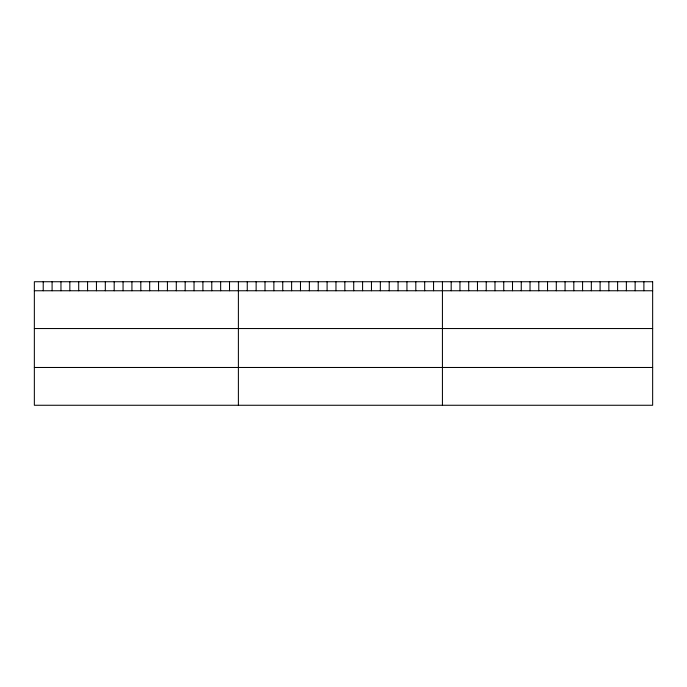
<?xml version="1.0" encoding="UTF-8"?>
<svg xmlns="http://www.w3.org/2000/svg" width="687" height="687" viewBox="0 0 687 687"><rect width="100%" height="100%" fill="white"/><g stroke="black" fill="none" stroke-linecap="round" stroke-linejoin="round"><path stroke-width="1.03" d="M34.35 290.756L652.65 290.756M34.35 328.541L652.65 328.541M34.35 367.476L652.65 367.476M643.891 281.739L643.891 290.756M635.132 281.739L635.132 290.756M626.372 281.739L626.372 290.756M617.613 281.739L617.613 290.756M608.854 281.739L608.854 290.756M600.094 281.739L600.094 290.756M591.335 281.739L591.335 290.756M582.576 281.739L582.576 290.756M573.817 281.739L573.817 290.756M565.058 281.739L565.058 290.756M556.298 281.739L556.298 290.756M547.539 281.739L547.539 290.756M538.78 281.739L538.78 290.756M530.021 281.739L530.021 290.756M521.261 281.739L521.261 290.756M512.502 281.739L512.502 290.756M503.743 281.739L503.743 290.756M494.983 281.739L494.983 290.756M486.224 281.739L486.224 290.756M477.465 281.739L477.465 290.756M468.706 281.739L468.706 290.756M459.947 281.739L459.947 290.756M451.187 281.739L451.187 290.756M442.428 281.739L442.428 405.261M433.557 281.739L433.557 290.756M424.686 281.739L424.686 290.756M415.815 281.739L415.815 290.756M406.944 281.739L406.944 290.756M398.074 281.739L398.074 290.756M389.203 281.739L389.203 290.756M380.332 281.739L380.332 290.756M371.461 281.739L371.461 290.756M362.59 281.739L362.59 290.756M353.719 281.739L353.719 290.756M344.848 281.739L344.848 290.756M335.969 281.739L335.969 290.756M327.098 281.739L327.098 290.756M318.227 281.739L318.227 290.756M309.356 281.739L309.356 290.756M300.485 281.739L300.485 290.756M291.614 281.739L291.614 290.756M282.743 281.739L282.743 290.756M273.873 281.739L273.873 290.756M265.002 281.739L265.002 290.756M256.131 281.739L256.131 290.756M247.26 281.739L247.26 290.756M238.389 281.739L238.389 405.261M229.518 281.739L229.518 290.756M220.647 281.739L220.647 290.756M211.776 281.739L211.776 290.756M202.905 281.739L202.905 290.756M194.035 281.739L194.035 290.756M185.164 281.739L185.164 290.756M176.293 281.739L176.293 290.756M167.422 281.739L167.422 290.756M158.551 281.739L158.551 290.756M149.68 281.739L149.68 290.756M140.809 281.739L140.809 290.756M131.93 281.739L131.93 290.756M123.059 281.739L123.059 290.756M114.188 281.739L114.188 290.756M105.317 281.739L105.317 290.756M96.446 281.739L96.446 290.756M87.575 281.739L87.575 290.756M78.704 281.739L78.704 290.756M69.834 281.739L69.834 290.756M60.963 281.739L60.963 290.756M52.092 281.739L52.092 290.756M43.221 281.739L43.221 290.756M652.65 281.739L34.35 281.739L34.35 405.261L652.65 405.261L652.65 281.739"/></g></svg>
